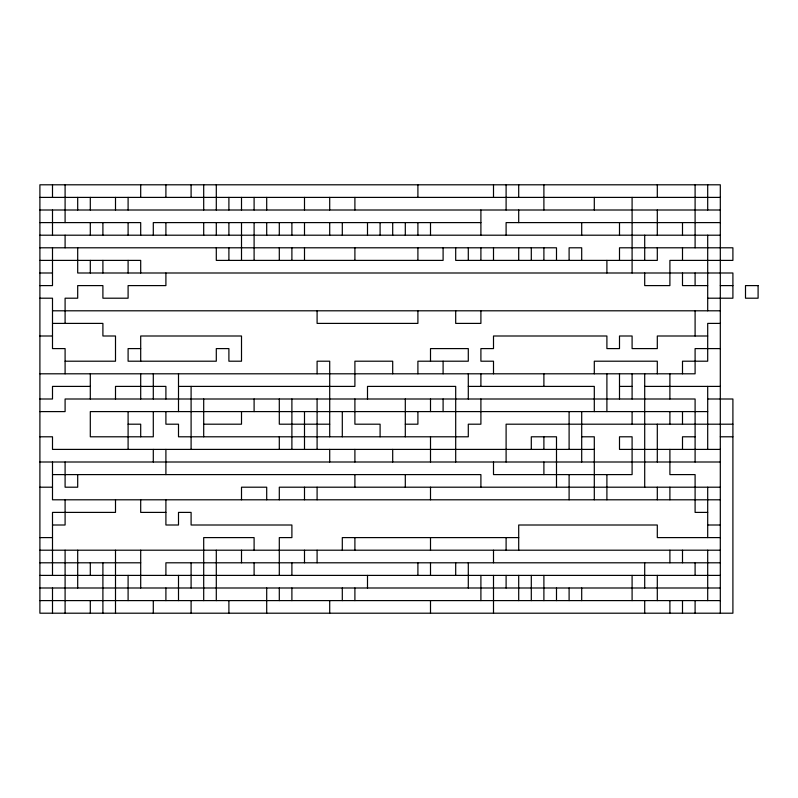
<?xml version="1.0" encoding="UTF-8"?>
<svg xmlns="http://www.w3.org/2000/svg" width="798" height="798" viewBox="0 0 798 798"><rect width="100%" height="100%" fill="white"/><g stroke="black" fill="none" stroke-linecap="round" stroke-linejoin="round"><path stroke-width="1.2" d="M39.9 197.395L720.305 197.395M39.9 210.004L720.305 210.004M39.9 222.602L140.697 222.602L140.697 235.201M480.905 222.602L153.296 222.602L153.296 235.201M720.305 222.602L506.102 222.602L506.102 235.201M39.9 235.201L720.305 235.201M39.9 247.799L556.495 247.799L556.495 260.397M39.9 260.397L140.697 260.397L140.697 272.996M39.9 272.996L52.498 272.996M39.9 285.604L52.498 285.604L52.498 247.799M707.696 285.604L682.499 285.604L682.499 272.996M720.305 285.604L732.903 285.604M39.9 298.203L52.498 298.203L52.498 348.596L65.097 348.596L65.097 373.803M707.696 298.203L732.903 298.203L732.903 272.996L77.695 272.996L77.695 247.799M52.498 310.801L720.305 310.801M52.498 323.399L102.902 323.399L102.902 335.998L115.501 335.998L115.501 361.205L65.097 361.205M720.305 323.399L707.696 323.399L707.696 361.205L682.499 361.205L682.499 373.803M39.9 335.998L52.498 335.998M707.696 335.998L657.303 335.998L657.303 348.596L632.096 348.596L632.096 335.998L619.497 335.998L619.497 348.596L606.899 348.596L606.899 335.998L493.503 335.998L493.503 348.596L480.905 348.596L480.905 361.205L493.503 361.205L493.503 373.803M140.697 348.596L128.099 348.596L128.099 361.205L216.298 361.205L216.298 348.596L228.896 348.596L228.896 361.205L241.505 361.205L241.505 335.998L140.697 335.998L140.697 361.205M720.305 348.596L695.098 348.596L695.098 373.803L39.9 373.803M90.304 386.402L52.498 386.402L52.498 399L39.9 399M178.503 386.402L354.901 386.402L354.901 361.205L392.696 361.205L392.696 373.803M468.296 386.402L594.301 386.402L594.301 411.598M619.497 386.402L632.096 386.402M644.704 386.402L720.305 386.402M707.696 399L732.903 399L732.903 613.203L39.9 613.203L39.9 184.797L720.305 184.797L720.305 613.203M39.9 411.598L65.097 411.598L65.097 399L695.098 399L695.098 462.002M707.696 411.598L90.304 411.598L90.304 436.795L153.296 436.795L153.296 411.598M128.099 424.197L140.697 424.197L140.697 436.795M203.699 424.197L241.505 424.197L241.505 411.598M329.704 424.197L279.3 424.197L279.3 399M405.304 424.197L417.903 424.197L417.903 411.598M732.903 424.197L506.102 424.197L506.102 462.002M39.9 436.795L52.498 436.795L52.498 449.404L594.301 449.404M581.702 436.795L594.301 436.795L594.301 499.797M695.098 436.795L682.499 436.795L682.499 449.404M720.305 436.795L732.903 436.795M720.305 449.404L619.497 449.404L619.497 436.795L632.096 436.795L632.096 474.601L493.503 474.601L493.503 462.002M39.9 462.002L720.305 462.002M52.498 474.601L480.905 474.601L480.905 487.199M39.9 487.199L52.498 487.199M720.305 487.199L279.3 487.199L279.3 499.797M720.305 499.797L52.498 499.797L52.498 462.002M165.904 512.396L140.697 512.396L140.697 499.797M707.696 512.396L695.098 512.396L695.098 474.601L669.901 474.601L669.901 449.404M52.498 525.004L65.097 525.004L65.097 499.797M707.696 525.004L720.305 525.004M39.9 537.603L52.498 537.603M518.7 537.603L342.302 537.603L342.302 550.201M720.305 537.603L657.303 537.603L657.303 525.004L518.7 525.004L518.7 550.201M39.9 550.201L720.305 550.201M39.9 562.799L140.697 562.799M720.305 562.799L165.904 562.799L165.904 575.398M39.9 575.398L720.305 575.398M39.9 587.996L720.305 587.996M39.9 600.605L720.305 600.605M707.696 184.797L707.696 210.004M707.696 235.201L707.696 310.801M707.696 386.402L707.696 449.404M707.696 487.199L707.696 537.603M707.696 550.201L707.696 600.605M695.098 184.797L695.098 247.799M695.098 272.996L695.098 285.604M695.098 310.801L695.098 335.998M695.098 562.799L695.098 575.398M695.098 600.605L695.098 613.203M682.499 222.602L682.499 235.201M682.499 247.799L682.499 260.397M682.499 411.598L682.499 424.197M682.499 550.201L682.499 562.799M682.499 600.605L682.499 613.203M669.901 373.803L669.901 399M669.901 411.598L669.901 424.197M669.901 487.199L669.901 499.797M669.901 550.201L669.901 562.799M669.901 600.605L669.901 613.203M657.303 184.797L657.303 197.395M657.303 210.004L657.303 235.201M657.303 247.799L657.303 260.397L455.698 260.397L455.698 247.799M657.303 373.803L657.303 361.205L594.301 361.205L594.301 373.803M657.303 424.197L657.303 462.002M657.303 487.199L657.303 499.797M657.303 575.398L657.303 600.605M644.704 235.201L644.704 260.397M644.704 272.996L644.704 285.604L669.901 285.604L669.901 260.397L732.903 260.397L732.903 247.799L619.497 247.799L619.497 260.397M644.704 373.803L644.704 487.199M644.704 562.799L644.704 587.996M644.704 600.605L644.704 613.203M632.096 197.395L632.096 272.996M632.096 373.803L632.096 399M632.096 411.598L632.096 424.197M632.096 575.398L632.096 600.605M619.497 222.602L619.497 235.201M619.497 373.803L619.497 399M606.899 260.397L606.899 272.996M606.899 373.803L606.899 411.598M606.899 474.601L606.899 499.797M594.301 197.395L594.301 210.004M581.702 222.602L581.702 235.201M581.702 260.397L581.702 247.799L569.104 247.799L569.104 260.397M581.702 411.598L581.702 462.002M581.702 587.996L581.702 600.605M569.104 411.598L569.104 449.404M569.104 474.601L569.104 499.797M569.104 587.996L569.104 600.605M556.495 487.199L556.495 436.795L531.298 436.795L531.298 449.404M556.495 587.996L556.495 600.605M543.897 184.797L543.897 210.004M543.897 247.799L543.897 260.397M543.897 373.803L543.897 386.402M543.897 436.795L543.897 449.404M543.897 462.002L543.897 474.601M543.897 575.398L543.897 600.605M531.298 247.799L531.298 260.397M531.298 575.398L531.298 600.605M518.7 184.797L518.7 197.395M518.7 210.004L518.7 222.602M518.7 247.799L518.7 260.397M518.7 575.398L518.7 600.605M506.102 184.797L506.102 210.004M506.102 537.603L506.102 550.201M506.102 575.398L506.102 587.996M493.503 184.797L493.503 197.395M493.503 247.799L493.503 260.397M493.503 550.201L493.503 562.799M493.503 575.398L493.503 613.203M480.905 210.004L480.905 235.201M480.905 247.799L480.905 260.397M480.905 310.801L480.905 323.399L455.698 323.399L455.698 310.801M480.905 373.803L480.905 386.402M480.905 399L480.905 424.197L468.296 424.197L468.296 436.795L178.503 436.795L178.503 424.197L165.904 424.197L165.904 411.598M480.905 575.398L480.905 600.605M468.296 247.799L468.296 260.397M468.296 373.803L468.296 399M468.296 562.799L468.296 587.996M455.698 462.002L455.698 386.402L367.499 386.402L367.499 399M455.698 562.799L455.698 575.398M443.099 247.799L443.099 260.397L216.298 260.397L216.298 247.799M443.099 361.205L443.099 373.803M443.099 399L443.099 411.598M430.501 222.602L430.501 235.201M430.501 361.205L430.501 348.596L468.296 348.596L468.296 361.205L417.903 361.205L417.903 373.803M430.501 399L430.501 411.598M430.501 436.795L430.501 462.002M430.501 487.199L430.501 499.797M430.501 537.603L430.501 550.201M430.501 562.799L430.501 575.398M430.501 600.605L430.501 613.203M417.903 184.797L417.903 197.395M417.903 222.602L417.903 235.201M417.903 247.799L417.903 260.397M417.903 310.801L417.903 323.399L317.095 323.399L317.095 310.801M417.903 562.799L417.903 575.398M405.304 222.602L405.304 235.201M405.304 399L405.304 436.795M405.304 474.601L405.304 487.199M392.696 222.602L392.696 235.201M392.696 449.404L392.696 462.002M380.097 222.602L380.097 235.201M380.097 436.795L380.097 424.197L354.901 424.197L354.901 399M367.499 222.602L367.499 235.201M367.499 575.398L367.499 587.996M354.901 197.395L354.901 210.004M354.901 247.799L354.901 260.397M354.901 449.404L354.901 462.002M354.901 474.601L354.901 487.199M354.901 537.603L354.901 550.201M354.901 587.996L354.901 600.605M342.302 222.602L342.302 235.201M342.302 411.598L342.302 436.795M342.302 587.996L342.302 600.605M329.704 197.395L329.704 210.004M329.704 222.602L329.704 235.201M329.704 436.795L329.704 361.205L317.095 361.205L317.095 373.803M329.704 449.404L329.704 462.002M329.704 600.605L329.704 613.203M317.095 399L317.095 449.404M317.095 487.199L317.095 499.797M317.095 550.201L317.095 562.799M304.497 197.395L304.497 210.004M304.497 222.602L304.497 235.201M304.497 247.799L304.497 260.397M304.497 411.598L304.497 449.404M304.497 487.199L304.497 499.797M304.497 550.201L304.497 562.799M291.898 222.602L291.898 235.201M291.898 247.799L291.898 260.397M291.898 399L291.898 449.404M291.898 562.799L291.898 575.398M291.898 587.996L291.898 600.605M279.3 222.602L279.3 235.201M279.3 247.799L279.3 260.397M279.3 436.795L279.3 449.404M279.3 575.398L279.3 537.603L291.898 537.603L291.898 525.004L191.101 525.004L191.101 512.396L178.503 512.396L178.503 525.004L165.904 525.004L165.904 499.797M279.3 587.996L279.3 600.605M266.702 197.395L266.702 210.004M266.702 222.602L266.702 235.201M266.702 499.797L266.702 487.199L241.505 487.199L241.505 499.797M266.702 587.996L266.702 613.203M254.103 197.395L254.103 210.004M254.103 222.602L254.103 260.397M254.103 399L254.103 411.598M254.103 550.201L254.103 537.603L203.699 537.603L203.699 600.605M254.103 562.799L254.103 575.398M241.505 197.395L241.505 210.004M241.505 222.602L241.505 260.397M241.505 550.201L241.505 562.799M228.896 197.395L228.896 210.004M228.896 222.602L228.896 235.201M228.896 247.799L228.896 260.397M228.896 600.605L228.896 613.203M216.298 184.797L216.298 210.004M216.298 222.602L216.298 235.201M216.298 550.201L216.298 600.605M203.699 184.797L203.699 210.004M203.699 222.602L203.699 235.201M203.699 399L203.699 436.795M191.101 184.797L191.101 197.395M191.101 386.402L191.101 449.404M191.101 562.799L191.101 587.996M191.101 600.605L191.101 613.203M178.503 373.803L178.503 411.598M178.503 575.398L178.503 600.605M165.904 184.797L165.904 197.395M165.904 222.602L165.904 235.201M165.904 272.996L165.904 285.604L128.099 285.604L128.099 298.203L102.902 298.203L102.902 285.604L77.695 285.604L77.695 298.203L65.097 298.203L65.097 323.399M165.904 399L165.904 386.402L115.501 386.402L115.501 399M165.904 449.404L165.904 474.601M165.904 587.996L165.904 600.605M153.296 373.803L153.296 399M153.296 449.404L153.296 462.002M153.296 600.605L153.296 613.203M140.697 184.797L140.697 197.395M140.697 373.803L140.697 399M140.697 550.201L140.697 587.996M128.099 197.395L128.099 210.004M128.099 222.602L128.099 235.201M128.099 260.397L128.099 272.996M128.099 411.598L128.099 449.404M128.099 575.398L128.099 600.605M115.501 197.395L115.501 210.004M115.501 499.797L115.501 512.396L52.498 512.396L52.498 575.398M115.501 550.201L115.501 613.203M102.902 222.602L102.902 235.201M102.902 260.397L102.902 272.996M102.902 562.799L102.902 613.203M90.304 197.395L90.304 210.004M90.304 222.602L90.304 235.201M90.304 260.397L90.304 272.996M90.304 373.803L90.304 399M90.304 562.799L90.304 575.398M90.304 600.605L90.304 613.203M77.695 197.395L77.695 210.004M77.695 474.601L77.695 487.199L65.097 487.199L65.097 462.002M77.695 550.201L77.695 587.996M65.097 184.797L65.097 222.602M65.097 235.201L65.097 247.799M65.097 550.201L65.097 613.203M52.498 184.797L52.498 197.395M52.498 210.004L52.498 235.201M52.498 587.996L52.498 613.203M758.1 285.604L745.502 285.604L745.502 298.203L758.1 298.203L758.1 285.604"/></g></svg>
